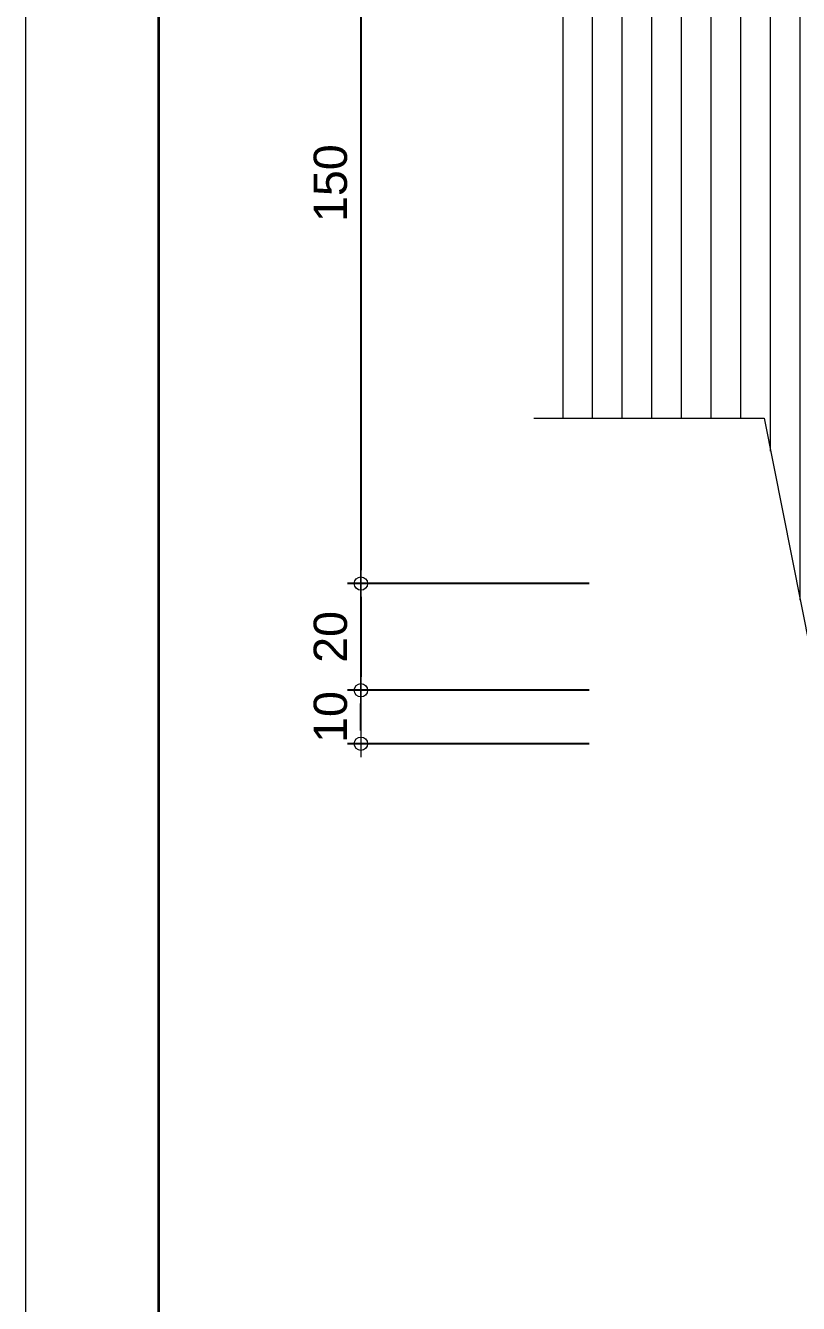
# Model space of a CAD drawing. Header units: millimetres. Extents: x -11 to 1625, y -267 to 180.
# Drawn here: x 827.21 to 833.01, y 18.36 to 27.94 of the extents above; entities that cross this region are included whole.
import ezdxf
from ezdxf.enums import TextEntityAlignment as Align

# ---------------------------------------------------------------- set-up
doc = ezdxf.new("R2010")
doc.units = ezdxf.units.MM
for name, color, linetype, lineweight in [('ARSIR WARNA', 43, 'Continuous', 0), ('dinding', 5, 'Continuous', 15), ('GRS KOP', 1, 'Continuous', 35), ('kop', 7, 'Continuous', 20), ('u', 6, 'Continuous', 20)]:
    doc.layers.add(name, color=color, linetype=linetype, lineweight=lineweight)
doc.styles.add('BARU', font='complex.shx')
doc.styles.get("Standard").update_dxf_attribs({"font": 'ARIALUNI.TTF'})
doc.dimstyles.new('SK-25', dxfattribs={"dimtxt": 0.25, "dimasz": 0.1, "dimexe": 0.1, "dimexo": 0, "dimgap": 0.1, "dimtad": 1, "dimdec": 0, "dimlfac": 25, "dimzin": 12, "dimdsep": 46, "dimtxsty": 'Standard', "dimblk": 'BULAT', "dimcen": 0.1, "dimclrd": 256, "dimadec": 0, "dimazin": 3, "dimtfac": 1, "dimtdec": 0, "dimtofl": 0, "dimtmove": 0, "dimatfit": 3, "dimldrblk": 'BULAT', "dimfxl": 0, "dimtolj": 1, "dimtzin": 0, "dimarcsym": 0})

# ---------------------------------------------------------------- blocks, each defined once
blk = doc.blocks.new('BULAT')
for p, q in [((0, -1), (0, 1)), ((-1, 0), (1, 0))]:
    blk.add_line(p, q)
blk.add_circle((0, 0), 0.5)
blk = doc.blocks.new('*D888')
at = {"layer": 'Defpoints', "color": 0}
for p in [(831.4401, 29.7612), (829.7289, 23.7567), (831.4401, 23.7567)]:
    blk.add_point(p, dxfattribs=at)
at = {"layer": 'u', "color": 0, "lineweight": -2}
for p, q in [((831.4401, 29.7612), (829.6289, 29.7612)), ((831.4401, 23.7567), (829.6289, 23.7567))]:
    blk.add_line(p, q, dxfattribs=at)
at = {"layer": 'u', "lineweight": -2}
blk.add_line((829.7289, 29.6612), (829.7289, 23.8567), dxfattribs=at)
at = {"layer": 'u', "lineweight": -2, "xscale": 0.1, "yscale": 0.1, "zscale": 0.1}
for p, rotation in [((829.7289, 29.7612), 90), ((829.7289, 23.7567), 270)]:
    blk.add_blockref('BULAT', p, dxfattribs=dict(at, rotation=rotation))
at = {"layer": 'u', "color": 0, "insert": (829.5011, 26.7589), "char_height": 0.25, "attachment_point": 5, "rotation": 90}
blk.add_mtext('\\A1;150', dxfattribs=at)
blk = doc.blocks.new('*D889')
at = {"layer": 'Defpoints', "color": 0}
for p in [(831.4401, 23.7567), (829.7289, 22.9561), (831.4401, 22.9561)]:
    blk.add_point(p, dxfattribs=at)
at = {"layer": 'u', "color": 0, "lineweight": -2}
for p, q in [((831.4401, 23.7567), (829.6289, 23.7567)), ((831.4401, 22.9561), (829.6289, 22.9561))]:
    blk.add_line(p, q, dxfattribs=at)
at = {"layer": 'u', "lineweight": -2}
blk.add_line((829.7289, 23.6567), (829.7289, 23.0561), dxfattribs=at)
at = {"layer": 'u', "lineweight": -2, "xscale": 0.1, "yscale": 0.1, "zscale": 0.1}
for p, rotation in [((829.7289, 23.7567), 90), ((829.7289, 22.9561), 270)]:
    blk.add_blockref('BULAT', p, dxfattribs=dict(at, rotation=rotation))
at = {"layer": 'u', "color": 0, "insert": (829.5011, 23.3564), "char_height": 0.25, "attachment_point": 5, "rotation": 90}
blk.add_mtext('\\A1;20', dxfattribs=at)
blk = doc.blocks.new('*D871')
at = {"layer": 'Defpoints', "color": 0}
for p in [(829.7289, 22.9561), (830.7413, 22.9561), (831.4401, 22.5558)]:
    blk.add_point(p, dxfattribs=at)
at = {"layer": 'u', "color": 0, "lineweight": -2}
for p, q in [((830.7413, 22.9561), (829.6289, 22.9561)), ((831.4401, 22.5558), (829.6289, 22.5558))]:
    blk.add_line(p, q, dxfattribs=at)
at = {"layer": 'u', "lineweight": -2}
blk.add_line((829.7289, 22.6558), (829.7289, 22.8561), dxfattribs=at)
at = {"layer": 'u', "lineweight": -2, "xscale": 0.1, "yscale": 0.1, "zscale": 0.1}
for p, rotation in [((829.7289, 22.9561), 90), ((829.7289, 22.5558), 270)]:
    blk.add_blockref('BULAT', p, dxfattribs=dict(at, rotation=rotation))
at = {"layer": 'u', "color": 0, "insert": (829.5011, 22.7559), "char_height": 0.25, "attachment_point": 5, "rotation": 90}
blk.add_mtext('\\A1;10', dxfattribs=at)
blk = doc.blocks.new('kop')
at = {"layer": 'GRS KOP'}
blk.add_lwpolyline([(1, 54), (83, 54), (83, 1), (1, 1)], close=True, dxfattribs=at)
at = {"layer": 'kop', "color": 7}
blk.add_line((0, 55), (0, 0), dxfattribs=at)
at = {"layer": 'kop', "style": 'BARU', "flags": 4}
for p, height in [((73.8, 5.4), 0.35), ((80.3035, 5.3816), 0.25), ((73.8, 4.9), 0.35), ((80.3035, 4.8816), 0.25), ((73.8, 4.4), 0.35), ((80.3035, 4.3816), 0.25)]:
    blk.add_attdef('-', p, '', height=height, dxfattribs=at)
at = {"layer": 'kop', "flags": 4}
for tag, p in [('AR-00', (78.057, 2.6477)), ('00', (81.2375, 2.6471))]:
    blk.add_attdef(tag, text='', height=0.35, dxfattribs=at).set_placement(p, align=Align.MIDDLE)

msp = doc.modelspace()

# ---------------------------------------------------------------- hatches: boundary and pattern name
at = {"layer": 'ARSIR WARNA'}
h = msp.add_hatch(dxfattribs=at)
h.set_pattern_fill('LINE', color=15, scale=0.070053, angle=90, style=0)
h.set_pattern_definition([(90, (823.01437, 93.48557), (0.222418, 1e-17), [])])
h.paths.add_polyline_path([(834.4380603, 23.7566703), (833.6374555, 23.7566703), (833.6374555, 22.9560656), (833.1575574, 22.9560656), (832.7518127, 24.9966333), (831.0246559, 24.9966333), (831.0246559, 28.2412058), (835.3349673, 28.2412058)])

# ---------------------------------------------------------------- linework, layer by layer
at = {"layer": 'dinding'}
msp.add_lwpolyline([(831.0246559, 24.9966333), (832.7518127, 24.9966333), (833.2371532, 22.5557633)], dxfattribs=at)

# ---------------------------------------------------------------- block references
at = {"layer": 'kop'}
msp.add_blockref('kop', (827.2141618, 8), dxfattribs=at)

# ---------------------------------------------------------------- dimensions: what is measured, and where the dimension line sits
at = {"layer": 'u'}
for base, p1, p2, picture, middle in [((829.7288584, 23.7566703), (831.4401408, 29.7612057), (831.4401408, 23.7566703), '*D888', (829.5011299, 26.758938)), ((829.7288584, 22.9560656), (831.4401408, 23.7566703), (831.4401408, 22.9560656), '*D889', (829.5011299, 23.356368))]:
    dim = msp.add_linear_dim(base=base, p1=p1, p2=p2, angle=90, dimstyle='SK-25', dxfattribs=at)
    dim.commit()
    dim.dimension.update_dxf_attribs({"geometry": picture, "text_midpoint": middle})
dim = msp.add_linear_dim(base=(829.7288584, 22.9560656), p1=(831.4401408, 22.5557633), p2=(830.7412561, 22.9560656), angle=270, dimstyle='SK-25', dxfattribs=at)
dim.commit()
dim.dimension.update_dxf_attribs({"geometry": '*D871', "text_midpoint": (829.7288584, 22.7559144), "dimtype": 160})

doc.saveas('drawing.dxf')
